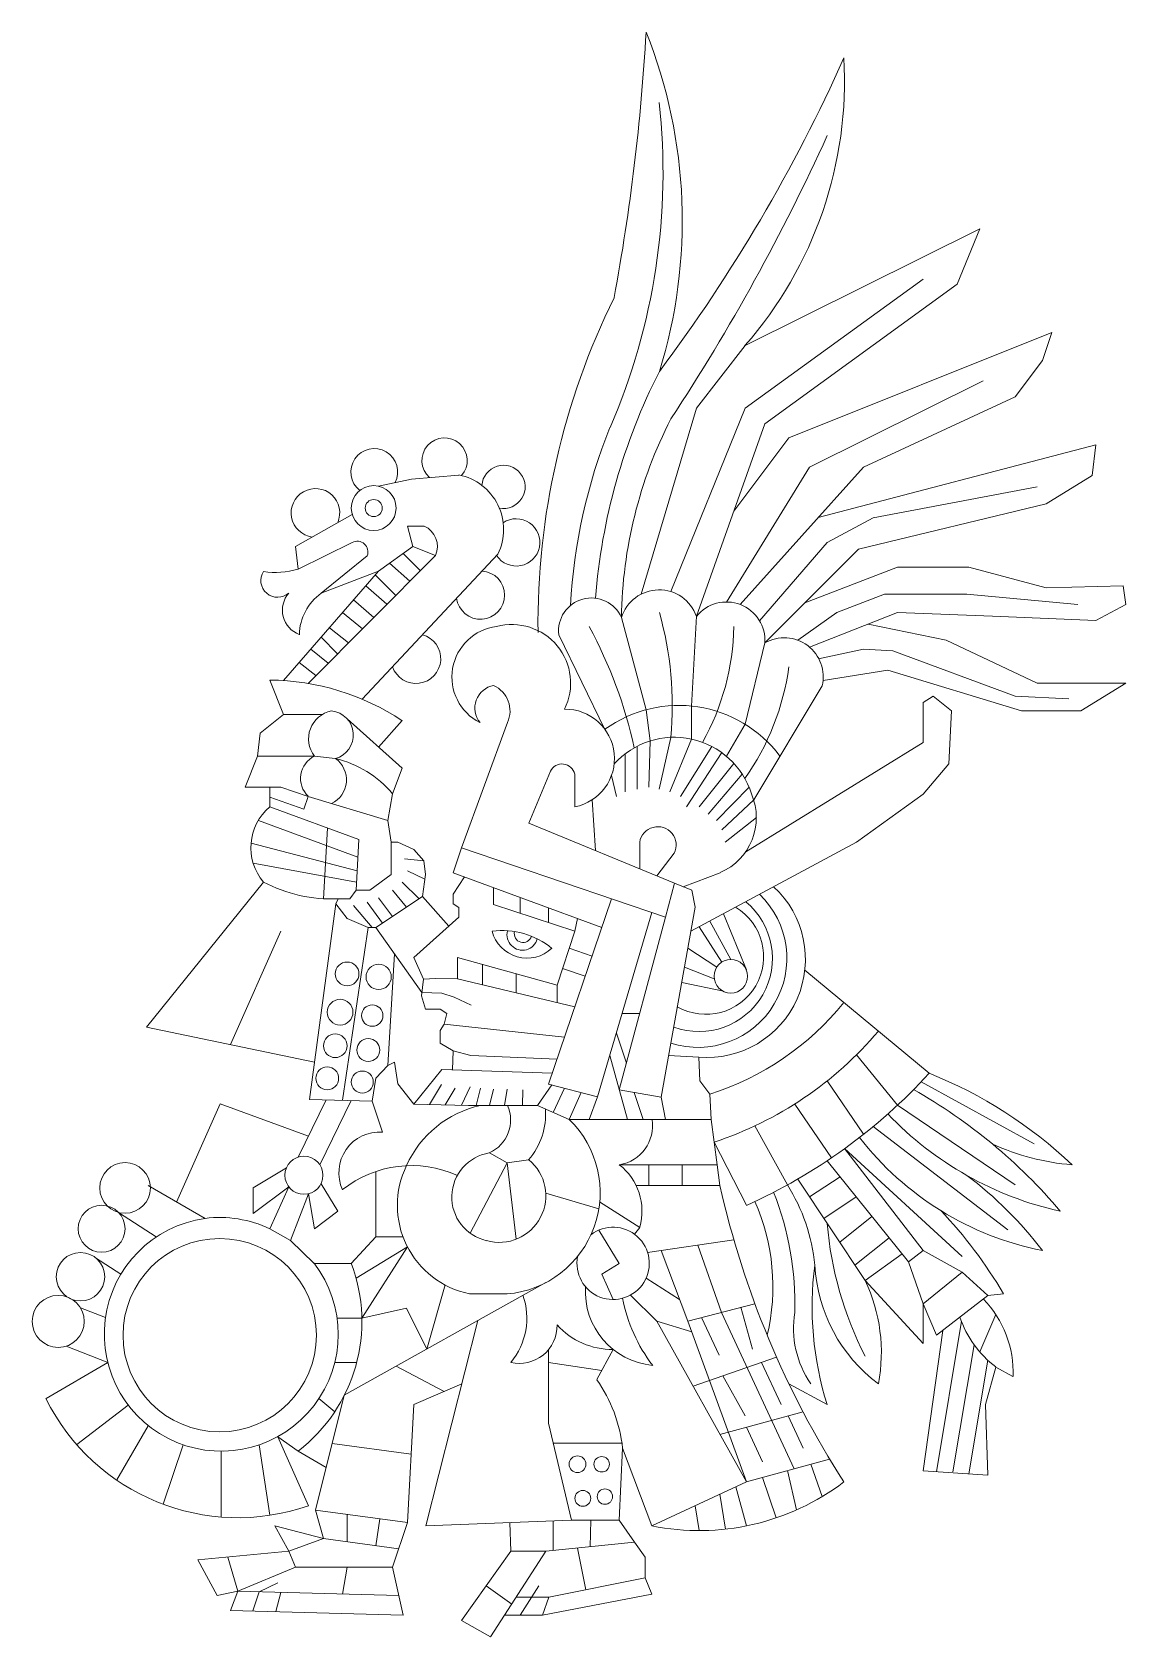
# Model space of a CAD drawing. Header units: millimetres. Extents: x 20 to 117, y 50 to 192.
import ezdxf

# ---------------------------------------------------------------- set-up
doc = ezdxf.new("R2010")
doc.units = ezdxf.units.MM

msp = doc.modelspace()

# ---------------------------------------------------------------- linework, layer by layer
at = {"color": 7, "linetype": 'Continuous', "lineweight": 18}
for p, q in [((83.14, 164.39), (103.97, 174.75)), ((103.97, 174.75), (101.98, 169.84)), ((83.14, 158.85), (98.94, 170.3)), ((101.98, 169.84), (84.9, 157.46)), ((87.04, 156.2), (110.37, 165.57)), ((110.37, 165.57), (109.53, 163.07)), ((83.14, 164.39), (78.82, 158.85)), ((109.53, 163.07), (107.1, 159.84)), ((88.87, 153.61), (104.28, 161.27)), ((107.1, 159.84), (93.66, 153.61)), ((78.82, 158.85), (73.93, 142.35)), ((76.55, 142.57), (83.14, 158.85)), ((84.9, 157.46), (78.82, 140.37)), ((82.15, 149.71), (87.04, 156.2)), ((89.64, 149.13), (114.26, 155.58)), ((113.94, 152.86), (114.26, 155.58)), ((53.55, 152.55), (50.61, 151.92)), ((57.74, 152.91), (53.55, 152.55)), ((81.49, 141.64), (88.87, 153.61)), ((93.66, 153.61), (82.72, 141.41)), ((109.88, 150.36), (113.94, 152.86)), ((94.51, 149.12), (109.08, 151.86)), ((93.21, 146.32), (109.88, 150.36)), ((48.27, 149.4), (43.25, 146.57)), ((54.66, 148.38), (53.19, 148.38)), ((53.19, 148.38), (53.65, 146.57)), ((90.43, 146.93), (94.51, 149.12)), ((43.47, 144.55), (48.27, 146.93)), ((84.43, 139.97), (90.43, 146.93)), ((43.25, 146.57), (43.47, 144.55)), ((44.36, 134.42), (55.66, 145.77)), ((45.51, 142.43), (49.6, 145.74)), ((49.17, 133.03), (61.2, 145.89)), ((50.61, 144.38), (53.65, 146.57)), ((52.79, 145.95), (54.33, 144.42)), ((53.65, 146.57), (55.66, 145.77)), ((84.9, 138.01), (93.21, 146.32)), ((42.18, 134.67), (50.61, 144.38)), ((45.51, 142.43), (50.61, 144.38)), ((50.32, 144.05), (52.14, 142.23)), ((51.58, 145.08), (53.4, 143.5)), ((88.45, 141.56), (96.67, 144.73)), ((96.67, 144.73), (103, 144.73)), ((103, 144.73), (109.88, 142.91)), ((49.48, 143.08), (51.36, 141.44)), ((109.88, 142.91), (116.69, 143.08)), ((116.94, 141.41), (116.69, 143.08)), ((48.39, 141.82), (50.18, 140.26)), ((91.28, 140.7), (95.51, 142.35)), ((95.51, 142.35), (102.82, 142.35)), ((102.82, 142.35), (112.68, 141.41)), ((114.26, 140), (116.94, 141.41)), ((47.42, 140.7), (49.19, 139.27)), ((74.36, 132.08), (72.17, 140.26)), ((78.39, 132.4), (78.82, 140.37)), ((87.82, 138.24), (91.28, 140.7)), ((88.87, 137.62), (96.67, 140.7)), ((94.07, 139.68), (100.99, 138.24)), ((96.67, 140.7), (105.09, 140.37)), ((105.09, 140.37), (114.26, 140)), ((45.51, 138.51), (46.98, 137.05)), ((46.25, 139.36), (47.94, 138.01)), ((70.7, 130.34), (66.61, 138.74)), ((100.99, 138.24), (109.08, 134.44)), ((44.59, 137.45), (46.14, 136.21)), ((83.14, 130.79), (84.9, 138.01)), ((89.67, 136.61), (93.66, 137.45)), ((93.66, 137.45), (96.27, 137.32)), ((96.27, 137.32), (107.1, 133.27)), ((43.57, 136.28), (45.04, 135.11)), ((90.06, 134.67), (95.81, 135.59)), ((95.81, 135.59), (107.67, 131.97)), ((40.96, 134.71), (42.18, 131.66)), ((83.91, 124.08), (89.98, 134.19)), ((109.08, 134.44), (116.94, 134.44)), ((112.93, 131.97), (116.94, 134.44)), ((98.94, 132.72), (99.83, 133.27)), ((98.94, 129.17), (98.94, 132.72)), ((99.83, 133.27), (101.47, 131.97)), ((107.1, 133.27), (111.88, 133.04)), ((40.1, 130), (42.18, 131.66)), ((42.18, 131.66), (45.62, 131.66)), ((52.72, 126.9), (47.82, 131.26)), ((50.62, 128.76), (52.72, 131.11)), ((74.36, 132.08), (74.71, 129.31)), ((78.39, 132.4), (78.39, 129.48)), ((101.47, 131.97), (101.24, 127.27)), ((107.67, 131.97), (112.93, 131.97)), ((39.87, 127.96), (40.1, 130)), ((57.98, 119.81), (62.06, 130.94)), ((76.55, 129.63), (75.53, 125.03)), ((83.14, 130.79), (81.48, 127.96)), ((73.57, 128.84), (73.57, 125.03)), ((74.71, 129.31), (74.61, 125.21)), ((78.39, 129.48), (76.46, 124.79)), ((80.18, 128.83), (77.42, 124.39)), ((81.07, 128.28), (77.94, 123.46)), ((83.2, 119.48), (98.94, 129.17)), ((38.78, 125.21), (39.87, 127.96)), ((39.87, 127.96), (44.92, 127.96)), ((44.92, 127.96), (46.77, 127.75)), ((51.85, 124.61), (52.72, 126.9)), ((72.5, 128.17), (72.5, 124.79)), ((82.15, 127.32), (79.07, 123.46)), ((98.94, 124.6), (101.24, 127.27)), ((63.96, 122), (65.86, 126.62)), ((68.03, 126.36), (68.03, 123.46)), ((71.28, 126.24), (71.72, 124.39)), ((82.89, 126.36), (79.86, 122.82)), ((40.96, 125.21), (38.78, 125.21)), ((40.96, 123.46), (40.96, 125.21)), ((40.96, 125.21), (41.93, 125.21)), ((43.98, 123.27), (40.96, 124.33)), ((41.93, 125.21), (44.36, 124.39)), ((44.36, 124.39), (43.98, 123.27)), ((51.42, 122.26), (44.36, 124.39)), ((51.42, 122.26), (51.85, 124.61)), ((69.56, 124.08), (69.86, 119.58)), ((83.5, 125.21), (80.61, 122.26)), ((81.07, 121.42), (83.91, 124.08)), ((93.02, 120.32), (98.94, 124.6)), ((40.96, 123.46), (48.85, 120.55)), ((81.38, 120.32), (84.15, 122.51)), ((39.95, 122.26), (48.77, 119.01)), ((45.73, 115.3), (46.07, 121.57)), ((51.74, 120.32), (51.42, 122.26)), ((76.89, 116.69), (63.96, 122)), ((39.3, 120.24), (48.71, 117.77)), ((48.85, 120.55), (48.62, 116.06)), ((52.31, 120.32), (51.74, 120.32)), ((51.74, 120.32), (51.74, 117.47)), ((53.73, 119.69), (52.31, 120.32)), ((54.64, 118.67), (53.73, 119.69)), ((57.98, 119.81), (57.24, 117.62)), ((76.09, 113.67), (57.98, 119.81)), ((73.8, 117.96), (73.8, 120.32)), ((78.33, 112.42), (93.02, 120.32)), ((39.49, 118.47), (48.66, 116.79)), ((52.91, 118.84), (54.64, 118.67)), ((54.77, 117.47), (54.64, 118.67)), ((75.31, 117.34), (76.86, 119.34)), ((30.02, 103.92), (40.4, 116.79)), ((51.74, 117.47), (49.85, 116.06)), ((52.72, 116.79), (54.23, 115.31)), ((53.19, 117.77), (54.71, 117.03)), ((54.51, 115.5), (54.77, 117.47)), ((57.24, 117.62), (70.42, 112.75)), ((58.25, 117.25), (57.24, 115.7)), ((77.66, 116.37), (80.93, 117.62)), ((48.62, 116.06), (48.07, 115.3)), ((49.85, 116.06), (48.62, 116.06)), ((54.51, 115.5), (50.36, 112.75)), ((50.62, 115.38), (51.85, 113.74)), ((51.85, 116.06), (53.09, 114.56)), ((56.85, 112.88), (54.51, 115.5)), ((57.24, 115.7), (57.24, 114.86)), ((60.82, 114.8), (60.82, 116.3)), ((63.18, 115.43), (63.18, 114.02)), ((76.89, 116.69), (76.09, 113.67)), ((76.89, 116.69), (78.42, 116.06)), ((78.71, 114.56), (78.42, 116.06)), ((44.48, 97.5), (46.82, 114.86)), ((47.02, 115.3), (46.82, 114.86)), ((46.82, 114.86), (47.82, 113.54)), ((48.07, 115.3), (47.02, 115.3)), ((48.39, 114.72), (50.03, 112.75)), ((49.6, 114.99), (50.96, 113.15)), ((57.24, 114.86), (57.74, 114.53)), ((57.74, 114.53), (57.74, 113.68)), ((68.03, 112.42), (60.82, 114.8)), ((71.28, 115.3), (65.7, 98.85)), ((65.7, 114.49), (65.7, 113.19)), ((70.05, 97.74), (74.88, 114.08)), ((75.69, 97.69), (78.71, 114.56)), ((81.22, 113.97), (83.26, 108.99)), ((49.7, 112.75), (47.42, 97.42)), ((47.82, 113.54), (49.7, 112.75)), ((49.7, 112.75), (50.36, 112.75)), ((50.36, 112.75), (54.45, 106.98)), ((57.74, 113.68), (53.73, 110.09)), ((68.03, 112.42), (68.27, 113.55)), ((76.09, 113.67), (71.98, 98.35)), ((79.07, 112.81), (81.07, 109.68)), ((80.01, 113.32), (81.88, 109.92)), ((37.47, 102.36), (41.93, 112.42)), ((66.46, 107.63), (68.03, 112.42)), ((52.02, 110.41), (51.42, 100.52)), ((53.73, 110.09), (54.61, 108.16)), ((57.62, 108.2), (57.62, 110.09)), ((57.62, 110.09), (66.46, 107.63)), ((67.54, 110.91), (69.56, 110.22)), ((78.06, 110.91), (80.63, 109.24)), ((59.83, 109.47), (59.83, 107.67)), ((62.83, 108.64), (62.83, 106.96)), ((66.94, 109.11), (68.95, 108.43)), ((77.76, 109.24), (80.4, 108.2)), ((88.45, 108.97), (99.48, 99.82)), ((54.61, 108.16), (54.41, 106.7)), ((54.45, 106.98), (56.24, 106.93)), ((54.61, 108.16), (55.66, 108.23)), ((55.66, 108.23), (57.62, 108.2)), ((56.24, 106.93), (57.33, 106.58)), ((57.62, 108.2), (68.03, 105.72)), ((66.46, 107.63), (66.46, 106.1)), ((77.52, 107.87), (81.22, 107.09)), ((54.41, 106.7), (54.77, 105.5)), ((54.77, 105.5), (56.09, 105.5)), ((56.09, 105.5), (56.66, 105.13)), ((57.33, 106.58), (58.84, 105.87)), ((56.43, 104.18), (56.09, 103.6)), ((56.66, 105.13), (56.43, 104.18)), ((67.12, 103.03), (56.43, 104.18)), ((72.23, 105.13), (73.8, 105.13)), ((44.92, 100.8), (30.02, 103.92)), ((56.09, 103.6), (56.09, 102.48)), ((71.72, 103.39), (72.61, 100.7)), ((56.09, 102.48), (57.24, 101.8)), ((57.24, 101.8), (57.18, 100.12)), ((57.24, 101.8), (58.79, 101.39)), ((58.79, 101.39), (66.46, 101.07)), ((71.13, 101.39), (72.72, 95.71)), ((79.04, 101.24), (76.36, 101.39)), ((79.14, 99.14), (79.04, 101.24)), ((93.02, 101.44), (96.67, 96.99)), ((50.36, 99.37), (51.42, 100.52)), ((51.42, 100.52), (52.02, 100.8)), ((52.02, 100.8), (52.31, 98.88)), ((53.73, 97.09), (56.24, 100.15)), ((56.24, 100.15), (66.03, 99.82)), ((50.05, 97.35), (50.36, 99.37)), ((52.31, 98.88), (53.73, 97.09)), ((55.14, 97.05), (56.19, 98.81)), ((56.52, 97.02), (57.42, 98.51)), ((57.98, 96.98), (58.73, 98.62)), ((59.27, 96.96), (59.66, 98.51)), ((60.45, 96.96), (60.82, 98.42)), ((61.78, 96.96), (62.03, 98.42)), ((63.38, 96.96), (63.43, 98.35)), ((64.71, 96.96), (65.98, 98.78)), ((65.7, 98.85), (70.05, 97.74)), ((67.11, 98.49), (66.12, 96.33)), ((71.98, 98.35), (75.69, 97.69)), ((80.01, 97.97), (79.14, 99.14)), ((90.43, 99.14), (93.66, 94.4)), ((98.76, 99.06), (108.79, 93.55)), ((32.69, 88.39), (36.55, 97.1)), ((44.38, 94.24), (36.55, 97.1)), ((45.96, 97.46), (43.47, 92.37)), ((44.48, 97.5), (50.05, 97.35)), ((48.19, 97.4), (45.4, 91.7)), ((50.96, 94.6), (50.05, 97.35)), ((53.73, 97.09), (58.6, 96.96)), ((58.6, 96.96), (64.71, 96.96)), ((64.71, 96.96), (67.54, 95.71)), ((68.6, 98.11), (67.54, 95.71)), ((70.05, 97.74), (69.31, 95.71)), ((73.29, 98.12), (74.09, 95.71)), ((75.69, 97.69), (76.09, 95.71)), ((80.12, 95.71), (80.01, 97.97)), ((87.55, 97.09), (90.8, 92.31)), ((107.1, 89.91), (96.67, 96.99)), ((67.54, 95.71), (80.12, 95.71)), ((80.67, 91.7), (80.12, 95.71)), ((84.01, 95.15), (86.9, 89.91)), ((106.47, 85.91), (94.51, 95.09)), ((60.45, 92.75), (62.03, 91.88)), ((80.39, 93.7), (83.26, 88.1)), ((102.42, 83.57), (91.97, 93.13)), ((91.97, 93.13), (98.94, 84.08)), ((39.49, 89.64), (42.44, 91.43)), ((58.73, 85.64), (62.03, 91.88)), ((62.03, 91.88), (63.93, 92.14)), ((62.03, 91.88), (62.83, 85.09)), ((71.98, 91.7), (80.67, 91.7)), ((74.61, 91.7), (74.61, 89.85)), ((77.56, 91.7), (77.56, 89.85)), ((80.67, 91.7), (80.91, 89.85)), ((97.64, 83.08), (90.43, 92.06)), ((35.21, 86.94), (30.17, 89.85)), ((39.49, 87.38), (42.64, 89.75)), ((40.96, 86.02), (42.64, 89.75)), ((46.99, 87.57), (45.51, 90.01)), ((50.36, 91.1), (50.36, 85.29)), ((80.91, 89.85), (73.47, 89.85)), ((87.82, 90.43), (93.79, 81.43)), ((88.87, 88.85), (91.57, 90.64)), ((39.49, 87.38), (39.49, 89.64)), ((42.8, 84.97), (44.38, 89.12)), ((44.38, 89.12), (44.92, 86.02)), ((65.45, 89.18), (70.16, 87.79)), ((70.23, 88.4), (73.8, 86.14)), ((90.14, 86.94), (93.01, 88.85)), ((30.87, 85.29), (27.53, 87.46)), ((44.92, 86.02), (46.99, 87.57)), ((91.54, 84.82), (94.4, 87.11)), ((42.8, 84.97), (40.96, 86.02)), ((70.16, 85.9), (71.98, 82.95)), ((73.8, 86.14), (73.34, 85.53)), ((42.8, 84.97), (44.9, 82.95)), ((48.19, 82.95), (50.36, 85.29)), ((48.62, 81.62), (53.18, 84.41)), ((49.13, 78.09), (53.18, 84.41)), ((50.36, 85.29), (52.79, 85.29)), ((74.49, 83.91), (82.15, 85.04)), ((75.69, 84.08), (78.06, 77.81)), ((78.95, 84.56), (81.04, 78.59)), ((92.88, 82.8), (95.93, 85.21)), ((98.94, 84.08), (97.64, 83.08)), ((98.94, 84.08), (102.42, 82.16)), ((27.73, 81.98), (25.49, 83.44)), ((44.9, 82.95), (48.19, 82.95)), ((71.98, 82.95), (70.42, 81.98)), ((97.08, 83.78), (93.79, 81.43)), ((97.64, 83.08), (98.94, 79.37)), ((47.57, 71.25), (65.45, 81.24)), ((70.42, 81.98), (71.43, 79.74)), ((74.35, 81.62), (77.33, 79.74)), ((98.94, 75.85), (93.79, 81.43)), ((98.94, 79.37), (102.42, 82.16)), ((104.7, 80.1), (102.42, 82.16)), ((54.9, 75.34), (56.51, 81.03)), ((58.69, 80.24), (62.03, 80.24)), ((72.96, 80.13), (75.31, 77.81)), ((100.12, 76.57), (104.7, 80.1)), ((104.7, 80.1), (106.08, 80.24)), ((26.37, 78.13), (24.16, 78.99)), ((49.13, 78.09), (53.1, 78.96)), ((53.1, 78.96), (54.9, 75.34)), ((78.06, 77.81), (84.01, 79.37)), ((81.04, 78.59), (87.51, 64.72)), ((82.78, 79.05), (83.8, 75.34)), ((98.94, 79.37), (100.12, 76.57)), ((98.94, 79.37), (98.94, 75.85)), ((103.97, 75.09), (105.39, 78.4)), ((46.93, 78.09), (49.13, 78.09)), ((59.41, 77.87), (54.81, 59.65)), ((75.31, 77.81), (83.26, 63.56)), ((75.31, 77.81), (78.41, 76.86)), ((78.06, 77.81), (83.26, 63.56)), ((79.28, 78.13), (80.84, 74.8)), ((100.68, 77), (98.94, 64.53)), ((102.34, 77.81), (100.12, 64.46)), ((26.57, 74.16), (22.88, 75.59)), ((103.47, 75.73), (101.59, 64.46)), ((21.1, 70.95), (26.57, 74.16)), ((46.72, 74.16), (48.67, 74.16)), ((65.7, 75.3), (65.7, 68.77)), ((70.42, 73.44), (65.7, 74.16)), ((69.98, 72.63), (71.43, 75.31)), ((78.53, 72.04), (85.94, 74.63)), ((84.6, 74.16), (86.35, 70.43)), ((104.68, 74.35), (103, 64.27)), ((52.17, 73.82), (56.43, 71.58)), ((81.16, 72.96), (83.14, 69.41)), ((104.49, 70.43), (105.39, 73.75)), ((105.39, 73.75), (106.92, 72.91)), ((45.01, 61.06), (47.57, 71.25)), ((53.73, 70.43), (57.99, 72.25)), ((90.43, 70.43), (87.04, 72.26)), ((23.83, 66.87), (28.4, 70.35)), ((45.32, 70.95), (46.72, 69.78)), ((53.19, 59.94), (53.73, 70.43)), ((104.7, 64.16), (104.49, 70.43)), ((27.37, 63.73), (30.17, 68.54)), ((65.7, 68.77), (67.73, 60.15)), ((80.91, 67.76), (88.29, 69.78)), ((83.26, 68.4), (84.69, 65.33)), ((86.96, 69.41), (88.29, 66.56)), ((44.38, 61.44), (41.66, 67.56)), ((43.47, 66.27), (41.66, 67.56)), ((46.5, 66.97), (53.5, 66.01)), ((66.12, 66.99), (72.22, 66.99)), ((31.48, 61.59), (33.28, 66.83)), ((36.65, 60.44), (36.65, 66.27)), ((40.96, 60.6), (40.02, 66.84)), ((43.47, 66.27), (45.96, 64.83)), ((71.98, 60.15), (72.27, 66.56)), ((74.88, 59.65), (72.27, 66.56)), ((83.26, 63.56), (90.65, 65.58)), ((86.9, 64.56), (87.72, 61.08)), ((88.97, 65.12), (89.98, 62.25)), ((98.94, 64.53), (104.7, 64.16)), ((74.88, 59.65), (83.26, 63.56)), ((82.31, 63.12), (83.26, 59.65)), ((84.69, 63.95), (85.91, 60.37)), ((78.71, 61.44), (79.06, 59.23)), ((80.91, 62.47), (81.4, 59.36)), ((45.01, 61.06), (53.19, 59.94)), ((45.73, 58.52), (45.01, 61.06)), ((47.82, 60.68), (47.82, 58.24)), ((50.71, 60.28), (50.38, 57.89)), ((51.85, 55.98), (53.19, 59.94)), ((54.81, 59.65), (67.73, 60.15)), ((62.25, 59.94), (62.35, 57.4)), ((66.12, 57.47), (66.12, 60.09)), ((67.73, 60.15), (71.98, 60.15)), ((69.46, 60.15), (69.39, 57.8)), ((73.34, 58.2), (71.98, 60.15)), ((42.64, 57.4), (41.41, 59.65)), ((41.41, 59.65), (45.73, 58.52)), ((42.64, 57.4), (45.73, 58.52)), ((45.73, 58.52), (52.41, 57.62)), ((34.57, 56.63), (42.64, 57.4)), ((42.64, 57.4), (43.25, 55.98)), ((62.35, 57.4), (57.98, 51.26)), ((60.55, 49.8), (65.45, 57.4)), ((62.35, 57.4), (65.45, 57.4)), ((65.45, 57.4), (73.34, 58.2)), ((68.28, 57.68), (69.02, 53.99)), ((73.34, 58.2), (74.27, 56.86)), ((36.3, 53.46), (34.57, 56.63)), ((37.22, 56.88), (38.13, 53.86)), ((38.13, 53.86), (43.25, 55.98)), ((43.25, 55.98), (51.85, 55.98)), ((47.82, 55.98), (47.42, 53.6)), ((52.79, 51.73), (51.85, 55.98)), ((74.27, 56.86), (74.27, 55.04)), ((41.66, 54.61), (40.02, 53.8)), ((60.16, 54.33), (62.43, 52.71)), ((63.18, 51.73), (64.85, 54.34)), ((65.71, 53.33), (74.27, 55.04)), ((74.27, 55.04), (74.88, 53.6)), ((36.3, 53.46), (38.13, 53.86)), ((37.47, 52.15), (38.13, 53.86)), ((38.13, 53.86), (52.41, 53.46)), ((40.02, 53.8), (39.44, 52.1)), ((41.93, 53.75), (41.49, 52.04)), ((62.83, 53.33), (65.71, 53.33)), ((74.88, 53.6), (65.16, 51.73)), ((65.71, 53.33), (65.16, 51.73)), ((37.47, 52.15), (52.79, 51.73)), ((65.16, 51.73), (61.8, 51.73)), ((57.98, 51.26), (60.55, 49.8))]:
    msp.add_line(p, q, dxfattribs=at)
for centre, radius in [((50.18, 149.98), 1.99), ((50.18, 149.98), 0.756), ((47.82, 108.64), 1.05), ((81.88, 108.43), 1.49), ((50.62, 108.37), 1.12), ((47.2, 105.24), 1.14), ((50.05, 104.94), 0.95), ((46.77, 102.26), 1.05), ((49.7, 101.88), 1.01), ((46.06, 99.37), 1.01), ((49.17, 99.04), 0.975), ((28.11, 89.64), 2.25), ((43.99, 90.77), 1.69), ((26.03, 86.02), 2.08), ((36.51, 76.57), 8.58), ((24.16, 81.76), 2.15), ((22.18, 77.8), 2.31), ((68.27, 65.12), 0.742), ((70.42, 65.12), 0.687), ((68.74, 62.09), 0.703), ((70.7, 62.25), 0.684)]:
    msp.add_circle(centre, radius, dxfattribs=at)
for centre, radius, start, end in [((-111, 202.56), 185.64, 349.4754, 356.8057), ((32.46, 175.5), 45.11, 342.7266, 21.7485), ((-41.29, 249.62), 145.97, 323.1646, 335.8655), ((56.29, 187.9), 35.68, 318.7882, 3.2664), ((19.15, 179.75), 56.71, 336.4968, 6.3038), ((-76.35, 258.67), 183.13, 326.6094, 335.6089), ((130.28, 139.65), 65.52, 153.7316, 180.622), ((123.22, 137.8), 53.52, 152.9929, 175.5273), ((117.36, 138.64), 49.78, 158.184, 176.8868), ((112.29, 139.64), 40.13, 152.9494, 179.1084), ((50.23, 153.18), 2.08, 332.9974, 231.9509), ((56.47, 154.19), 2.01, 318.4691, 228.4691), ((56.78, 148.08), 4.93, 333.6272, 78.7341), ((61.7, 151.86), 1.92, 258.7661, 176.2553), ((45.01, 149.55), 2.16, 336.218, 262.6342), ((53.85, 146.57), 1.98, 336.1032, 66.1032), ((62.83, 146.93), 2.1, 213.5633, 123.5637), ((48.71, 146.08), 0.956, 339.4294, 117.008), ((41.65, 143.55), 1.49, 147.4355, 311.5485), ((41.49, 151.08), 6.82, 260.7916, 286.9059), ((59.66, 142.25), 2.14, 187.3145, 86.5197), ((44.41, 140.92), 2.33, 139.492, 248.9028), ((48.23, 138.65), 4.65, 125.6623, 178.9149), ((75.51, 139.22), 3.5, 19.0567, 162.7606), ((69.5, 139.09), 2.91, 23.7228, 186.9247), ((81.49, 138.22), 3.42, 356.4673, 141.1513), ((62.46, 134.44), 5.2, 333.666, 105.3362), ((46.09, 132.42), 30.59, 354.7775, 15.7166), ((53.93, 136.61), 2.2, 199.0813, 74.7529), ((61.64, 134.98), 4.52, 97.0722, 243.3054), ((33.6, 120.12), 40.61, 12.1867, 28.4364), ((60.23, 139.86), 21.92, 330.8625, 358.9439), ((86.61, 135), 3.47, 346.4897, 119.5236), ((64.76, 138.94), 22.48, 324.7749, 352.2), ((40.82, 113.26), 21.45, 56.319, 89.6306), ((61.2, 132.23), 2.04, 100.6178, 219.1403), ((59.79, 131.97), 2.49, 335.572, 65.572), ((77.26, 121.25), 11.21, 36.767, 125.7888), ((46.92, 129.5), 2.52, 101.1865, 217.6055), ((46.22, 129.83), 2.15, 284.986, 84.2338), ((67.17, 127.75), 4.38, 281.4013, 90.6334), ((76.86, 122.45), 7.19, 17.4886, 137.9187), ((45.9, 125.98), 2.21, 116.2677, 225.7392), ((45.44, 125.86), 2.32, 295.3949, 54.8428), ((44.59, 118.55), 9.46, 39.8651, 76.6241), ((66.9, 126.12), 1.15, 11.7229, 154.3516), ((78.82, 122.51), 5.32, 293.27, 23.2305), ((44.01, 119.84), 4.73, 130.1726, 220.1726), ((75.4, 120.07), 1.63, 333.5582, 170.9874), ((46.43, 128.17), 12.88, 242.063, 272.6028), ((78.95, 110.01), 7.9, 252.3042, 46.1136), ((79.78, 109.94), 8.72, 265.0871, 47.5207), ((79.07, 110.02), 6.5, 249.7028, 50.4918), ((79.67, 110.17), 5.12, 240.2331, 59.0347), ((61.62, 105.61), 6.87, 50.4018, 97.8543), ((63.8, 113.27), 3.23, 195.2635, 312.9926), ((63.38, 112.11), 1.37, 164.8097, 344.8097), ((63.43, 112.19), 0.772, 164.6185, 344.6185), ((72.5, 121.76), 24.94, 287.5245, 321.1139), ((70.14, 124.61), 32.56, 288.3563, 319.7157), ((63.15, 133.01), 49.21, 294.1164, 317.5857), ((84.69, 62.76), 39.9, 46.4843, 68.2435), ((74.46, 56.63), 47.97, 40.1605, 60.4769), ((61.67, 87.79), 9.39, 102.3221, 155.9137), ((59.14, 95.66), 3.19, 294.0872, 24.0872), ((61.25, 89.23), 9.03, 274.9802, 45.8382), ((59.22, 96.2), 6.22, 319.204, 4.0454), ((71.43, 95.15), 3.5, 279.1323, 9.1323), ((117.69, 117.1), 30.25, 223.6814, 257.4635), ((50.71, 90.99), 3.62, 85.9603, 204.5239), ((114.88, 110.87), 27.32, 217.8142, 258.6988), ((61.08, 88.83), 3.97, 99.2582, 257.136), ((113.94, 112.97), 21.35, 245.5014, 265.225), ((53.55, 81.76), 9.87, 65.6872, 128.4281), ((60.3, 88.1), 8.02, 153.9766, 258.3922), ((61.33, 88.94), 4.13, 254.1484, 50.8612), ((68.74, 87.57), 5.25, 344.2753, 51.9328), ((160.16, 107.56), 81.2, 192.5968, 212.8141), ((72.96, 81.16), 16.46, 5.7278, 32.1514), ((82.09, 63.18), 34.5, 37.3018, 53.0519), ((66.84, 80.87), 18.77, 346.7482, 23.8169), ((60.55, 79.35), 27.01, 358.3975, 21.5346), ((36.65, 76.66), 10.38, 97.9478, 37.3199), ((36.51, 76.57), 10.45, 64.7697, 97.1136), ((69.98, 58.88), 41.95, 30.6185, 43.2919), ((71.43, 82.95), 3.21, 168.8595, 127.7762), ((122.04, 89.14), 31.72, 184.7995, 207.0514), ((34.57, 77.8), 14.56, 307.688, 20.7283), ((117.85, 79.09), 28.76, 172.5994, 197.5385), ((103.31, 83.5), 13.99, 182.8821, 233.4638), ((80.29, 75.02), 14.95, 349.3728, 25.3883), ((57.64, 78.09), 6.13, 320.1769, 19.3018), ((75.53, 80.43), 6.56, 176.145, 264.8181), ((86.11, 82.47), 14.08, 190.6953, 217.538), ((97.6, 73.26), 9.34, 357.8021, 44.2368), ((96.07, 77.18), 8.63, 170.612, 214.7654), ((63.12, 77.41), 3.34, 256.6159, 1.2056), ((71.33, 81.85), 6.54, 221.8608, 270.8389), ((111.03, 81.16), 9.31, 198.6658, 232.7184), ((59.16, 65.07), 13.2, 6.4576, 34.9172), ((38.13, 79.4), 19.02, 206.3843, 289.1838), ((79.06, 80.48), 21.25, 258.6435, 307.2194)]:
    msp.add_arc(centre, radius, start, end, dxfattribs=at)

doc.saveas('drawing.dxf')
